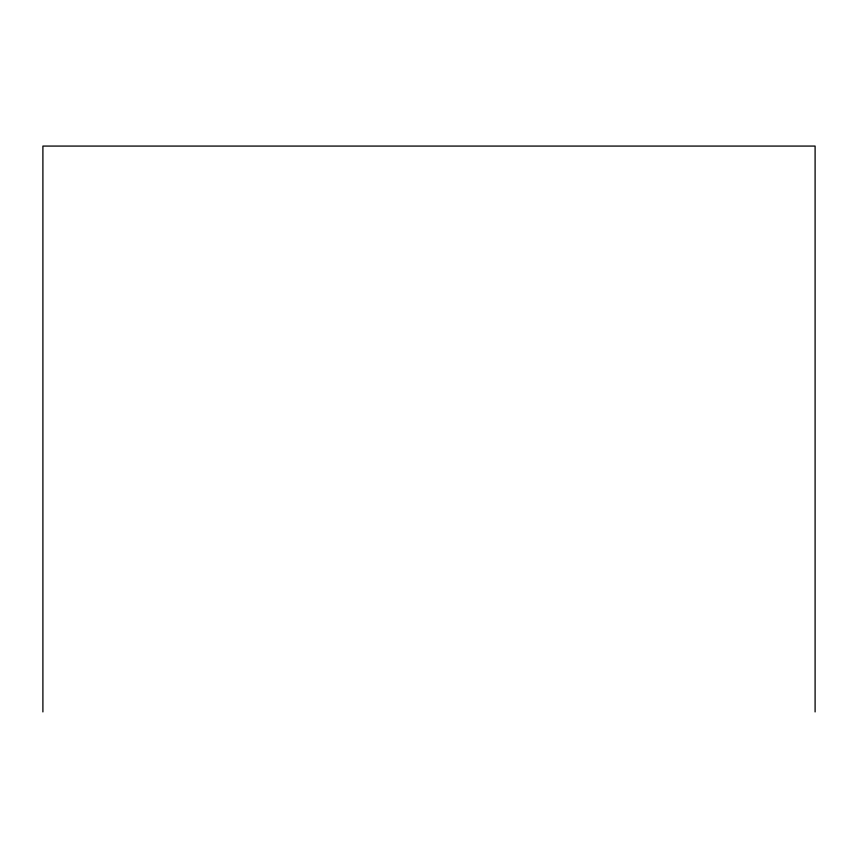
<?xml version="1.0" encoding="UTF-8"?>
<svg xmlns="http://www.w3.org/2000/svg" width="858" height="858" viewBox="0 0 858 858"><rect width="100%" height="100%" fill="white"/><g stroke="black" fill="none" stroke-linecap="round" stroke-linejoin="round"><path stroke-width="1.29" d="M815.1 711.925L815.1 146.075L42.9 146.075L42.9 711.925"/></g></svg>
